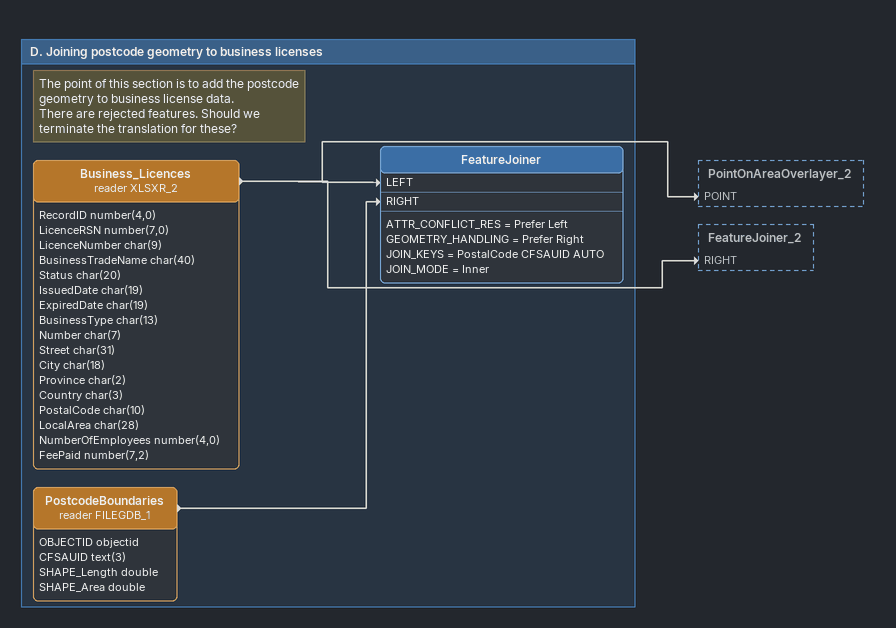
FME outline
Bookmark: D. Joining postcode geometry to business licenses
Note: The point of this section is to add the postcode geometry to business license data. / There are rejected features. Should we terminate the translation for these?
Business_Licences (reader XLSXR_2)
    attributes: RecordID number(4,0), LicenceRSN number(7,0), LicenceNumber char(9), BusinessTradeName char(40), Status char(20), IssuedDate char(19), ExpiredDate char(19), BusinessType char(13), Number char(7), Street char(31), City char(18), Province char(2), Country char(3), PostalCode char(10), LocalArea char(28), NumberOfEmployees number(4,0), FeePaid number(7,2)
    -> FeatureJoiner [LEFT]
    -> PointOnAreaOverlayer_2 [POINT]
    -> FeatureJoiner_2 [RIGHT]
PostcodeBoundaries (reader FILEGDB_1)
    attributes: OBJECTID objectid, CFSAUID text(3), SHAPE_Length double, SHAPE_Area double
    -> FeatureJoiner [RIGHT]
FeatureJoiner
    ATTR_CONFLICT_RES = Prefer Left
    GEOMETRY_HANDLING = Prefer Right
    JOIN_KEYS = PostalCode CFSAUID AUTO
    JOIN_MODE = Inner
